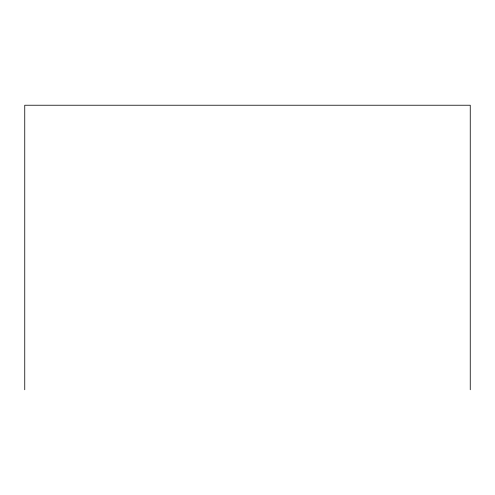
<?xml version="1.0" encoding="UTF-8"?>
<svg xmlns="http://www.w3.org/2000/svg" width="495" height="495" viewBox="0 0 495 495"><rect width="100%" height="100%" fill="white"/><g stroke="black" fill="none" stroke-linecap="round" stroke-linejoin="round"><path stroke-width="0.74" d="M470.25 389.769L470.25 105.231L24.75 105.231L24.75 389.769"/></g></svg>
